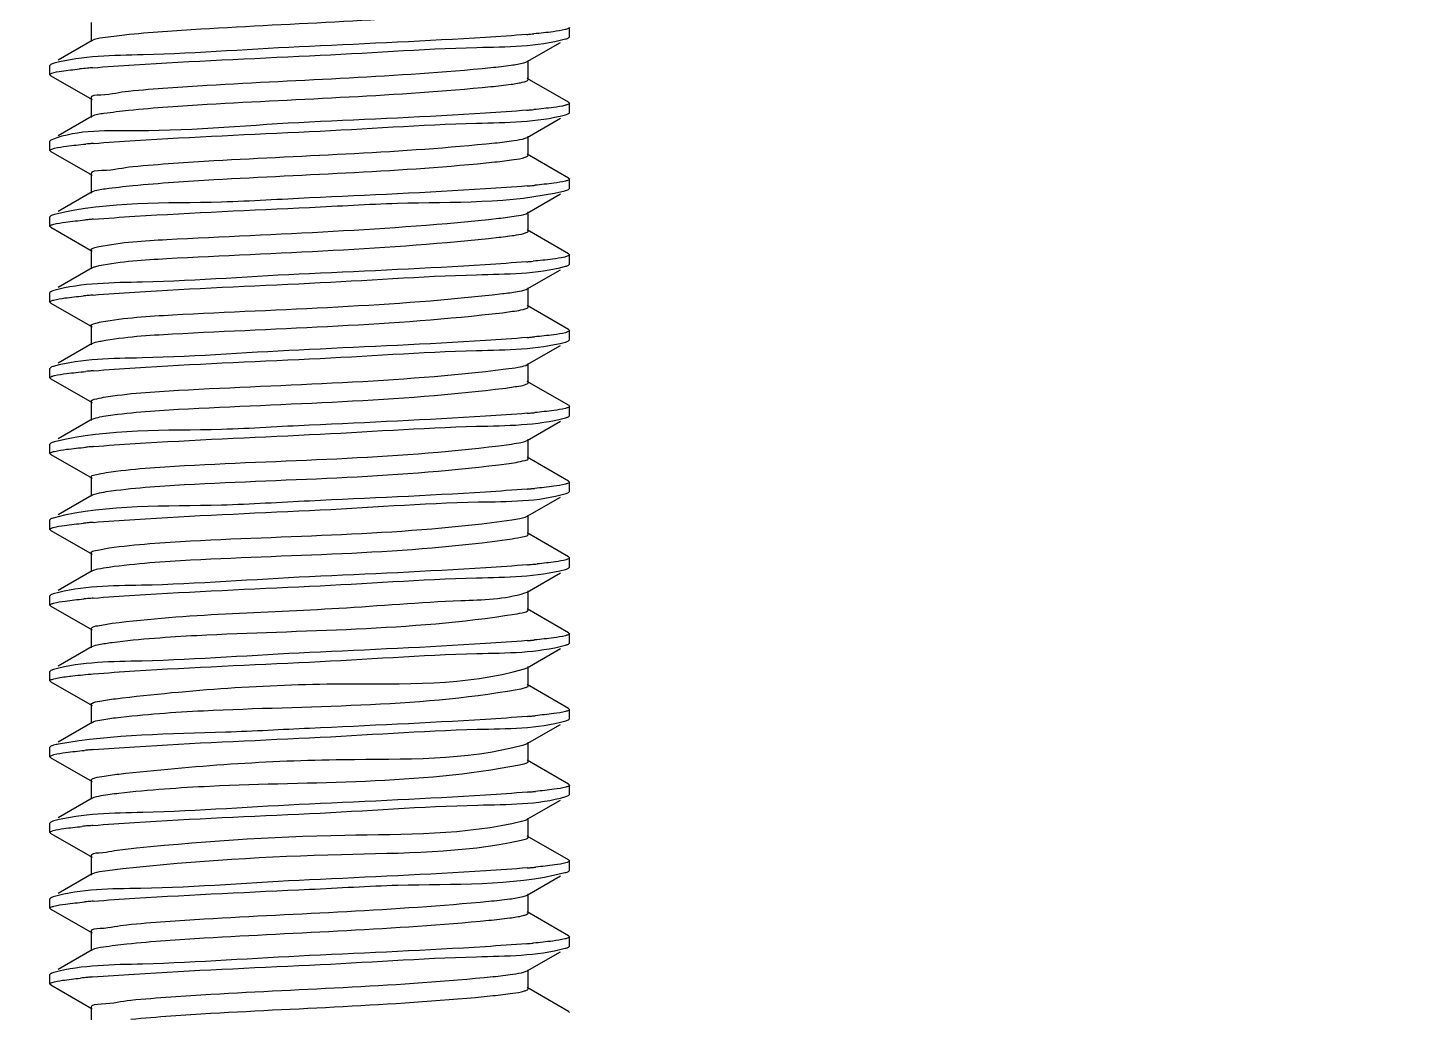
# Model space of a CAD drawing. Extents: x 1247970 to 1725648, y 860327 to 1277876.
# Drawn here: x 1322486.2 to 1322647.8, y 1199878.6 to 1199994.4 of the extents above; entities that cross this region are included whole.
import ezdxf

# ---------------------------------------------------------------- set-up
doc = ezdxf.new("R2010")
doc.units = 0
doc.header["$LTSCALE"] = 1000
doc.header["$MEASUREMENT"] = 0
doc.layers.get('0').update_dxf_attribs({"color": 254})
doc.layers.add('PUB_DIM', color=254, linetype='Continuous')
doc.layers.add('TK', color=4, linetype='Continuous')
doc.styles.get("Standard").update_dxf_attribs({"font": 'gbenor.shx', "bigfont": 'gbcbig.shx'})
doc.dimstyles.get("Standard").update_dxf_attribs({"dimtxt": 0.18, "dimasz": 0.18, "dimexe": 0.18, "dimexo": 0.0625, "dimgap": 0.09, "dimtad": 0, "dimtih": 1, "dimtoh": 1, "dimdec": 4, "dimzin": 0, "dimdsep": 46, "dimtxsty": 'Standard', "dimcen": 0.09, "dimadec": 0, "dimazin": 0, "dimtfac": 1, "dimtdec": 4, "dimtofl": 0, "dimtmove": 0, "dimatfit": 3, "dimfxl": 0, "dimtolj": 1, "dimtzin": 0, "dimarcsym": 0})

# ---------------------------------------------------------------- blocks, each defined once
blk = doc.blocks.new('A$C7BF01818')
at = {"linetype": 'Continuous'}
for p, q in [((1830, 6505.52), (1830, 6503.28)), ((1886.25, 6503.83), (1886.25, 6504.94)), ((1830.12, 6503.42), (1826.13, 6501.1)), ((1881.3, 6500.93), (1885.22, 6503.18)), ((1886.15, 6503.72), (1886.25, 6503.83)), ((1825.27, 6500.6), (1825.17, 6500.49)), ((1825.17, 6499.38), (1825.17, 6500.49)), ((1881.42, 6498.83), (1881.42, 6501.07)), ((1825.27, 6499.26), (1825.17, 6499.38)), ((1825.27, 6499.26), (1830.12, 6496.48)), ((1886.15, 6496.15), (1881.3, 6498.96)), ((1830, 6496.61), (1830, 6494.37)), ((1886.15, 6496.15), (1886.25, 6496.04)), ((1886.25, 6494.92), (1886.25, 6496.04)), ((1830.12, 6494.51), (1826.13, 6492.2)), ((1881.3, 6492.02), (1885.22, 6494.27)), ((1886.15, 6494.81), (1886.25, 6494.92)), ((1881.05, 6491.92), (1881.3, 6492.02)), ((1881.42, 6489.92), (1881.42, 6492.16)), ((1825.27, 6491.7), (1825.17, 6491.58)), ((1825.17, 6490.47), (1825.17, 6491.58)), ((1825.27, 6490.36), (1825.17, 6490.47)), ((1825.39, 6491.75), (1825.27, 6491.7)), ((1825.27, 6490.36), (1830.12, 6487.57)), ((1886.15, 6487.24), (1881.3, 6490.06)), ((1830, 6487.71), (1830, 6485.47)), ((1886.15, 6487.24), (1886.25, 6487.13)), ((1886.25, 6486.02), (1886.25, 6487.13)), ((1830.12, 6485.6), (1826.13, 6483.29)), ((1881.3, 6483.12), (1885.22, 6485.37)), ((1886.15, 6485.9), (1886.25, 6486.02)), ((1825.27, 6482.79), (1825.17, 6482.67)), ((1825.17, 6481.56), (1825.17, 6482.67)), ((1881.17, 6483.05), (1881.3, 6483.12)), ((1881.42, 6481.01), (1881.42, 6483.25)), ((1825.27, 6481.45), (1825.17, 6481.56)), ((1825.27, 6481.45), (1830.12, 6478.66)), ((1886.15, 6478.33), (1881.3, 6481.15)), ((1830, 6478.8), (1830, 6476.56)), ((1886.15, 6478.33), (1886.25, 6478.22)), ((1886.25, 6477.11), (1886.25, 6478.22)), ((1830.12, 6476.69), (1826.13, 6474.38)), ((1881.3, 6474.21), (1885.22, 6476.46)), ((1886.15, 6476.99), (1886.25, 6477.11)), ((1881.15, 6474.14), (1881.3, 6474.21)), ((1881.42, 6472.1), (1881.42, 6474.34)), ((1825.27, 6473.88), (1825.17, 6473.77)), ((1825.17, 6472.65), (1825.17, 6473.77)), ((1825.27, 6472.54), (1825.17, 6472.65)), ((1825.27, 6472.54), (1830.12, 6469.75)), ((1886.15, 6469.43), (1881.3, 6472.24)), ((1830, 6469.89), (1830, 6467.65)), ((1886.15, 6469.43), (1886.25, 6469.31)), ((1886.25, 6468.2), (1886.25, 6469.31)), ((1830.12, 6467.78), (1826.13, 6465.47)), ((1881.3, 6465.3), (1885.22, 6467.55)), ((1886.15, 6468.09), (1886.25, 6468.2)), ((1825.27, 6464.97), (1825.17, 6464.86)), ((1825.17, 6463.75), (1825.17, 6464.86)), ((1881.13, 6465.22), (1881.3, 6465.3)), ((1881.42, 6463.2), (1881.42, 6465.44)), ((1825.27, 6463.63), (1825.17, 6463.75)), ((1825.27, 6463.63), (1830.12, 6460.85)), ((1886.15, 6460.52), (1881.3, 6463.33)), ((1830, 6460.98), (1830, 6458.74)), ((1886.15, 6460.52), (1886.25, 6460.4)), ((1886.25, 6459.29), (1886.25, 6460.4)), ((1830.12, 6458.88), (1826.13, 6456.56)), ((1881.3, 6456.39), (1885.22, 6458.64)), ((1886.15, 6459.18), (1886.25, 6459.29)), ((1881.1, 6456.3), (1881.3, 6456.39)), ((1881.42, 6454.29), (1881.42, 6456.53)), ((1825.27, 6456.06), (1825.17, 6455.95)), ((1825.17, 6454.84), (1825.17, 6455.95)), ((1825.27, 6454.72), (1825.17, 6454.84)), ((1825.27, 6454.72), (1830.12, 6451.94)), ((1879.15, 6453.69), (1879.98, 6453.81)), ((1886.15, 6451.61), (1881.3, 6454.42)), ((1830, 6452.07), (1830, 6449.83)), ((1886.15, 6451.61), (1886.25, 6451.5)), ((1886.25, 6450.38), (1886.25, 6451.5)), ((1830.12, 6449.97), (1826.13, 6447.66)), ((1885.88, 6450.16), (1886.15, 6450.27)), ((1886.15, 6450.27), (1886.25, 6450.38)), ((1881.3, 6447.48), (1885.22, 6449.73)), ((1825.27, 6447.16), (1825.17, 6447.04)), ((1825.17, 6445.93), (1825.17, 6447.04)), ((1881.06, 6447.38), (1881.3, 6447.48)), ((1881.42, 6445.38), (1881.42, 6447.62)), ((1825.27, 6445.82), (1825.17, 6445.93)), ((1825.27, 6445.82), (1830.12, 6443.03)), ((1886.15, 6442.7), (1881.3, 6445.51)), ((1830, 6443.17), (1830, 6440.93)), ((1886.15, 6442.7), (1886.25, 6442.59)), ((1886.25, 6441.48), (1886.25, 6442.59)), ((1830.12, 6441.06), (1826.13, 6438.75)), ((1881.3, 6438.57), (1885.22, 6440.82)), ((1886.15, 6441.36), (1886.25, 6441.48)), ((1881.02, 6438.46), (1881.3, 6438.57)), ((1881.42, 6436.47), (1881.42, 6438.71)), ((1825.27, 6438.25), (1825.17, 6438.13)), ((1825.17, 6437.02), (1825.17, 6438.13)), ((1825.27, 6436.91), (1825.17, 6437.02)), ((1825.57, 6438.36), (1825.27, 6438.25)), ((1825.27, 6436.91), (1830.12, 6434.12)), ((1886.15, 6433.79), (1881.3, 6436.61)), ((1830, 6434.26), (1830.04, 6434.33)), ((1830, 6434.26), (1830, 6432.02)), ((1886.15, 6433.79), (1886.25, 6433.68)), ((1886.25, 6432.57), (1886.25, 6433.68)), ((1830.12, 6432.15), (1826.13, 6429.84)), ((1886.15, 6432.45), (1886.25, 6432.57)), ((1881.3, 6429.67), (1885.22, 6431.92)), ((1825.27, 6429.34), (1825.17, 6429.23)), ((1825.17, 6428.11), (1825.17, 6429.23)), ((1825.6, 6429.46), (1825.27, 6429.34)), ((1880.96, 6429.54), (1881.3, 6429.67)), ((1881.42, 6427.56), (1881.42, 6429.8)), ((1825.27, 6428), (1825.17, 6428.11)), ((1825.27, 6428), (1830.12, 6425.21)), ((1886.15, 6424.89), (1881.3, 6427.7)), ((1830, 6425.35), (1830, 6423.11)), ((1886.15, 6424.89), (1886.25, 6424.77)), ((1886.25, 6423.66), (1886.25, 6424.77)), ((1830.12, 6423.24), (1826.13, 6420.93)), ((1881.3, 6420.76), (1885.22, 6423.01)), ((1885.82, 6423.42), (1886.15, 6423.55)), ((1886.15, 6423.55), (1886.25, 6423.66)), ((1881.42, 6418.66), (1881.42, 6420.9)), ((1825.27, 6420.43), (1825.17, 6420.32)), ((1825.17, 6419.21), (1825.17, 6420.32)), ((1825.27, 6419.09), (1825.17, 6419.21)), ((1825.27, 6419.09), (1830.12, 6416.3)), ((1886.15, 6415.98), (1881.3, 6418.79)), ((1830, 6416.44), (1830, 6414.2)), ((1886.15, 6415.98), (1886.25, 6415.86)), ((1886.25, 6414.75), (1886.25, 6415.86)), ((1830.12, 6414.34), (1826.13, 6412.02)), ((1885.85, 6414.52), (1886.15, 6414.64)), ((1886.15, 6414.64), (1886.25, 6414.75)), ((1881.3, 6411.85), (1885.22, 6414.1)), ((1825.27, 6411.52), (1825.17, 6411.41)), ((1825.17, 6410.3), (1825.17, 6411.41)), ((1881.42, 6409.75), (1881.42, 6411.99)), ((1825.27, 6410.18), (1825.17, 6410.3)), ((1825.27, 6410.18), (1830.12, 6407.4)), ((1886.15, 6407.07), (1881.3, 6409.88)), ((1830, 6407.53), (1830, 6405.29)), ((1886.15, 6407.07), (1886.25, 6406.96)), ((1886.25, 6405.84), (1886.25, 6406.96)), ((1830.12, 6405.43), (1826.13, 6403.11)), ((1881.3, 6402.94), (1885.22, 6405.19)), ((1886.15, 6405.73), (1886.25, 6405.84)), ((1881.42, 6400.84), (1881.42, 6403.08)), ((1825.27, 6402.62), (1825.17, 6402.5)), ((1825.17, 6401.39), (1825.17, 6402.5)), ((1825.27, 6401.28), (1825.17, 6401.39)), ((1825.54, 6402.72), (1825.27, 6402.62)), ((1825.27, 6401.28), (1830.12, 6398.49)), ((1886.15, 6398.16), (1881.3, 6400.97)), ((1830, 6398.62), (1830, 6396.39)), ((1886.15, 6398.16), (1886.25, 6398.05)), ((1886.25, 6396.94), (1886.25, 6398.05)), ((1830.12, 6396.52), (1826.13, 6394.21)), ((1886.15, 6396.82), (1886.25, 6396.94)), ((1881.3, 6394.03), (1885.22, 6396.28)), ((1825.27, 6393.71), (1825.17, 6393.59)), ((1825.17, 6392.48), (1825.17, 6393.59)), ((1880.98, 6393.91), (1881.3, 6394.03)), ((1881.42, 6391.93), (1881.42, 6394.17)), ((1825.27, 6392.37), (1825.17, 6392.48)), ((1825.27, 6392.37), (1830.12, 6389.58)), ((1886.15, 6389.25), (1881.3, 6392.07)), ((1830, 6389.72), (1830, 6387.48)), ((1886.15, 6389.25), (1886.25, 6389.14))]:
    blk.add_line(p, q, dxfattribs=at)
for centre, radius, start, end in [((1870.97, 6625.66), 121.97, 274.8378, 275.0334), ((1872.39, 6609.62), 105.87, 275.0332, 275.2494), ((1837.6, 6410.39), 90.12, 95.0936, 95.7031), ((1840.28, 6380.66), 119.97, 94.826, 95.1074), ((1870.97, 6616.72), 121.94, 274.838, 275.0333), ((1872.38, 6600.76), 105.92, 275.0331, 275.2475), ((1839.13, 6384.77), 106.9, 95.0273, 95.2261), ((1840.69, 6366.97), 124.77, 94.7809, 95.0258), ((1871.04, 6607.1), 121.22, 274.8459, 275.0455), ((1872.61, 6589.27), 103.33, 275.0439, 275.3145), ((1838.9, 6378.37), 104.38, 95.0382, 95.2882), ((1840.62, 6358.85), 123.98, 94.7884, 95.0378), ((1870.92, 6599.55), 122.59, 274.8313, 275.0239), ((1872.2, 6584.91), 107.9, 275.0244, 275.2), ((1838.56, 6373.17), 100.65, 95.0529, 95.3892), ((1840.55, 6350.78), 123.13, 94.7953, 95.0548), ((1871.02, 6589.47), 121.41, 274.8438, 275.0423), ((1872.55, 6572.12), 103.99, 275.0411, 275.297), ((1839.13, 6357.97), 106.98, 95.0269, 95.2239), ((1840.69, 6340.23), 124.79, 94.7806, 95.0254), ((1871.03, 6580.47), 121.32, 274.8447, 275.0439), ((1872.59, 6562.87), 103.65, 275.0426, 275.3061), ((1839.16, 6348.81), 107.23, 95.0259, 95.2181), ((1840.7, 6331.23), 124.87, 94.7798, 95.0243), ((1871.03, 6571.59), 121.35, 274.8442, 275.0437), ((1872.58, 6553.99), 103.68, 275.0423, 275.3054), ((1838.55, 6346.57), 100.53, 95.054, 95.3909), ((1840.53, 6324.26), 122.93, 94.7981, 95.056), ((1871.19, 6560.78), 119.44, 274.8642, 275.0762), ((1873.2, 6538.33), 96.9, 275.0695, 275.4934), ((1838.65, 6336.65), 101.55, 95.0495, 95.364), ((1840.56, 6314.97), 123.31, 94.7939, 95.0508), ((1871.02, 6553.8), 121.38, 274.8441, 275.0431), ((1872.57, 6536.31), 103.82, 275.0419, 275.3018), ((1871.05, 6544.65), 121.13, 274.8464, 275.0475), ((1872.66, 6526.45), 102.87, 275.0457, 275.3269), ((1838.85, 6316.61), 103.79, 95.0405, 95.3043), ((1840.61, 6296.61), 123.86, 94.7894, 95.0405), ((1871.08, 6535.39), 120.77, 274.8501, 275.0537), ((1872.78, 6516.23), 101.54, 275.051, 275.3624), ((1838.22, 6314.62), 96.84, 95.0682, 95.4967), ((1840.45, 6289.55), 122, 94.8064, 95.0734), ((1871.11, 6526.1), 120.4, 274.8542, 275.059), ((1872.87, 6506.3), 100.52, 275.0556, 275.3894), ((1838.84, 6298.89), 103.69, 95.0408, 95.3068), ((1840.61, 6278.8), 123.85, 94.7893, 95.0408), ((1870.93, 6519.21), 122.42, 274.8331, 275.0269), ((1872.26, 6504.1), 107.25, 275.0272, 275.2161), ((1837.85, 6300.79), 92.83, 95.0839, 95.6168), ((1840.34, 6272.98), 120.76, 94.819, 95.0938)]:
    blk.add_arc(centre, radius, start, end, dxfattribs=at)
for points, knots in [([(1833.94, 6504.08), (1836.92, 6504.39), (1851.11, 6505.35), (1865.34, 6505.8), (1876.52, 6506.85)], [0, 0, 0, 0, 0.210603, 1, 1, 1, 1]), ([(1885.75, 6504.69), (1885.29, 6504.57), (1884.06, 6504.39), (1882.83, 6504.26), (1882.07, 6504.19)], [0, 0, 0, 0, 0.384815, 1, 1, 1, 1]), ([(1886.25, 6504.94), (1886.25, 6504.88), (1886.04, 6504.76), (1885.88, 6504.72), (1885.75, 6504.69)], [0, 0, 0, 0, 0.311734, 1, 1, 1, 1]), ([(1830.12, 6503.42), (1830.49, 6503.64), (1831.83, 6503.8), (1833.09, 6503.99), (1833.94, 6504.08)], [0, 0, 0, 0, 0.334035, 1, 1, 1, 1]), ([(1881.26, 6504.12), (1879.63, 6503.98), (1871.12, 6503.41), (1862.6, 6503.04), (1855.71, 6502.72)], [0, 0, 0, 0, 0.191347, 1, 1, 1, 1]), ([(1855.71, 6501.61), (1862.26, 6501.91), (1872.22, 6502.7), (1882.42, 6502.68), (1885.8, 6503.59)], [0, 0, 0, 0, 0.652317, 1, 1, 1, 1]), ([(1885.8, 6503.59), (1885.87, 6503.61), (1885.99, 6503.64), (1886.11, 6503.69), (1886.15, 6503.72)], [0, 0, 0, 0, 0.579628, 1, 1, 1, 1]), ([(1855.71, 6502.72), (1849.18, 6502.41), (1839.22, 6501.64), (1829.04, 6501.63), (1825.65, 6500.74)], [0, 0, 0, 0, 0.65104, 1, 1, 1, 1]), ([(1830.18, 6500.2), (1831.81, 6500.34), (1840.31, 6500.92), (1848.83, 6501.29), (1855.71, 6501.61)], [0, 0, 0, 0, 0.191465, 1, 1, 1, 1]), ([(1825.65, 6500.74), (1825.57, 6500.72), (1825.44, 6500.68), (1825.32, 6500.63), (1825.27, 6500.6)], [0, 0, 0, 0, 0.583377, 1, 1, 1, 1]), ([(1825.39, 6499.55), (1825.76, 6499.69), (1826.86, 6499.86), (1827.94, 6499.99), (1828.64, 6500.06)], [0, 0, 0, 0, 0.358538, 1, 1, 1, 1]), ([(1834.42, 6497.46), (1837.5, 6497.76), (1851.7, 6498.72), (1865.93, 6499.13), (1877.02, 6500.23)], [0, 0, 0, 0, 0.217221, 1, 1, 1, 1]), ([(1877.02, 6500.23), (1877.81, 6500.3), (1879.11, 6500.45), (1880.4, 6500.65), (1880.89, 6500.78)], [0, 0, 0, 0, 0.613528, 1, 1, 1, 1]), ([(1880.89, 6500.78), (1880.97, 6500.8), (1881.11, 6500.84), (1881.24, 6500.9), (1881.3, 6500.93)], [0, 0, 0, 0, 0.578191, 1, 1, 1, 1]), ([(1825.17, 6499.38), (1825.17, 6499.41), (1825.25, 6499.49), (1825.33, 6499.53), (1825.39, 6499.55)], [0, 0, 0, 0, 0.35285, 1, 1, 1, 1]), ([(1877.02, 6497.99), (1877.81, 6498.07), (1879.11, 6498.21), (1880.4, 6498.41), (1880.89, 6498.54)], [0, 0, 0, 0, 0.613528, 1, 1, 1, 1]), ([(1880.89, 6498.54), (1881.02, 6498.58), (1881.2, 6498.62), (1881.41, 6498.76), (1881.41, 6498.83)], [0, 0, 0, 0, 0.682917, 1, 1, 1, 1]), ([(1830.01, 6496.61), (1830.01, 6497.02), (1832.29, 6497.01), (1833.32, 6497.35), (1834.42, 6497.46)], [0, 0, 0, 0, 0.266589, 1, 1, 1, 1]), ([(1834.42, 6495.22), (1837.5, 6495.52), (1851.7, 6496.48), (1865.93, 6496.89), (1877.02, 6497.99)], [0, 0, 0, 0, 0.217221, 1, 1, 1, 1]), ([(1830.12, 6494.51), (1830.54, 6494.75), (1832.04, 6494.91), (1833.45, 6495.12), (1834.42, 6495.22)], [0, 0, 0, 0, 0.330677, 1, 1, 1, 1]), ([(1881.26, 6495.21), (1879.63, 6495.08), (1871.12, 6494.5), (1862.6, 6494.13), (1855.71, 6493.81)], [0, 0, 0, 0, 0.191353, 1, 1, 1, 1]), ([(1885.8, 6495.79), (1885.33, 6495.67), (1884.09, 6495.49), (1882.84, 6495.36), (1882.07, 6495.29)], [0, 0, 0, 0, 0.380766, 1, 1, 1, 1]), ([(1886.25, 6496.04), (1886.25, 6495.98), (1886.07, 6495.86), (1885.91, 6495.82), (1885.8, 6495.79)], [0, 0, 0, 0, 0.314936, 1, 1, 1, 1]), ([(1855.71, 6493.81), (1848.96, 6493.5), (1839.02, 6492.42), (1828.54, 6492.97), (1825.39, 6491.75)], [0, 0, 0, 0, 0.667177, 1, 1, 1, 1]), ([(1855.71, 6492.7), (1862.26, 6493), (1872.22, 6493.79), (1882.41, 6493.77), (1885.79, 6494.68)], [0, 0, 0, 0, 0.652112, 1, 1, 1, 1]), ([(1885.79, 6494.68), (1885.86, 6494.7), (1885.99, 6494.73), (1886.1, 6494.78), (1886.15, 6494.81)], [0, 0, 0, 0, 0.580153, 1, 1, 1, 1]), ([(1830.29, 6491.3), (1831.92, 6491.44), (1840.38, 6492.01), (1848.86, 6492.38), (1855.71, 6492.7)], [0, 0, 0, 0, 0.192328, 1, 1, 1, 1]), ([(1877.5, 6491.37), (1878.24, 6491.44), (1879.43, 6491.59), (1880.62, 6491.78), (1881.05, 6491.92)], [0, 0, 0, 0, 0.624786, 1, 1, 1, 1]), ([(1825.17, 6490.47), (1825.17, 6490.53), (1825.4, 6490.66), (1825.57, 6490.7), (1825.71, 6490.74)], [0, 0, 0, 0, 0.309247, 1, 1, 1, 1]), ([(1825.71, 6490.74), (1826.17, 6490.85), (1827.4, 6491.03), (1828.63, 6491.16), (1829.39, 6491.23)], [0, 0, 0, 0, 0.38789, 1, 1, 1, 1]), ([(1834.93, 6488.6), (1838.1, 6488.89), (1852.29, 6489.84), (1866.52, 6490.23), (1877.5, 6491.37)], [0, 0, 0, 0, 0.22384, 1, 1, 1, 1]), ([(1830.01, 6487.71), (1830.01, 6488.15), (1832.56, 6488.09), (1833.7, 6488.48), (1834.93, 6488.6)], [0, 0, 0, 0, 0.266137, 1, 1, 1, 1]), ([(1834.93, 6486.36), (1838.1, 6486.66), (1852.29, 6487.6), (1866.52, 6487.99), (1877.5, 6489.13)], [0, 0, 0, 0, 0.22384, 1, 1, 1, 1]), ([(1877.5, 6489.13), (1878.24, 6489.2), (1879.43, 6489.35), (1880.62, 6489.54), (1881.05, 6489.68)], [0, 0, 0, 0, 0.624786, 1, 1, 1, 1]), ([(1881.05, 6489.68), (1881.14, 6489.71), (1881.28, 6489.75), (1881.41, 6489.87), (1881.41, 6489.92)], [0, 0, 0, 0, 0.665219, 1, 1, 1, 1]), ([(1886.25, 6487.13), (1886.25, 6487.07), (1886.06, 6486.95), (1885.91, 6486.91), (1885.79, 6486.88)], [0, 0, 0, 0, 0.315181, 1, 1, 1, 1]), ([(1830.12, 6485.6), (1830.58, 6485.87), (1832.26, 6486.03), (1833.84, 6486.26), (1834.93, 6486.36)], [0, 0, 0, 0, 0.327706, 1, 1, 1, 1]), ([(1881.28, 6486.31), (1879.65, 6486.17), (1871.14, 6485.59), (1862.61, 6485.22), (1855.71, 6484.9)], [0, 0, 0, 0, 0.191194, 1, 1, 1, 1]), ([(1855.71, 6483.79), (1859.15, 6483.95), (1869.12, 6484.62), (1879.31, 6484.19), (1885.7, 6485.75)], [0, 0, 0, 0, 0.344, 1, 1, 1, 1]), ([(1885.79, 6486.88), (1885.34, 6486.76), (1884.14, 6486.59), (1882.93, 6486.46), (1882.18, 6486.39)], [0, 0, 0, 0, 0.38241, 1, 1, 1, 1]), ([(1885.7, 6485.75), (1885.79, 6485.77), (1885.94, 6485.81), (1886.09, 6485.87), (1886.15, 6485.9)], [0, 0, 0, 0, 0.590008, 1, 1, 1, 1]), ([(1855.71, 6484.9), (1852.26, 6484.74), (1842.29, 6484.07), (1832.08, 6484.52), (1825.71, 6482.94)], [0, 0, 0, 0, 0.344517, 1, 1, 1, 1]), ([(1830.27, 6482.39), (1831.9, 6482.53), (1840.37, 6483.1), (1848.86, 6483.47), (1855.71, 6483.79)], [0, 0, 0, 0, 0.192196, 1, 1, 1, 1]), ([(1825.71, 6482.94), (1825.62, 6482.92), (1825.47, 6482.88), (1825.32, 6482.82), (1825.27, 6482.79)], [0, 0, 0, 0, 0.589211, 1, 1, 1, 1]), ([(1825.61, 6481.8), (1826.06, 6481.93), (1827.29, 6482.1), (1828.52, 6482.24), (1829.28, 6482.31)], [0, 0, 0, 0, 0.380139, 1, 1, 1, 1]), ([(1830.95, 6479.18), (1833.57, 6479.72), (1849.31, 6480.63), (1864.99, 6481.08), (1877.95, 6482.51)], [0, 0, 0, 0, 0.169802, 1, 1, 1, 1]), ([(1877.95, 6482.51), (1878.64, 6482.58), (1879.71, 6482.73), (1880.8, 6482.91), (1881.17, 6483.05)], [0, 0, 0, 0, 0.635562, 1, 1, 1, 1]), ([(1825.17, 6481.56), (1825.17, 6481.62), (1825.35, 6481.73), (1825.5, 6481.77), (1825.61, 6481.8)], [0, 0, 0, 0, 0.316375, 1, 1, 1, 1]), ([(1877.95, 6480.27), (1878.64, 6480.34), (1879.72, 6480.49), (1880.82, 6480.67), (1881.18, 6480.82)], [0, 0, 0, 0, 0.638028, 1, 1, 1, 1]), ([(1881.18, 6480.82), (1881.24, 6480.85), (1881.34, 6480.88), (1881.42, 6480.97), (1881.41, 6481.01)], [0, 0, 0, 0, 0.640616, 1, 1, 1, 1]), ([(1830.01, 6478.8), (1830.01, 6478.9), (1830.43, 6479.07), (1830.71, 6479.14), (1830.95, 6479.18)], [0, 0, 0, 0, 0.294553, 1, 1, 1, 1]), ([(1830.95, 6476.94), (1833.57, 6477.48), (1849.31, 6478.39), (1864.99, 6478.84), (1877.95, 6480.27)], [0, 0, 0, 0, 0.169802, 1, 1, 1, 1]), ([(1881.24, 6477.4), (1879.62, 6477.26), (1871.11, 6476.68), (1862.6, 6476.31), (1855.71, 6475.99)], [0, 0, 0, 0, 0.191467, 1, 1, 1, 1]), ([(1885.7, 6477.95), (1885.22, 6477.83), (1883.98, 6477.66), (1882.74, 6477.53), (1881.98, 6477.46)], [0, 0, 0, 0, 0.388857, 1, 1, 1, 1]), ([(1886.25, 6478.22), (1886.25, 6478.16), (1886.02, 6478.03), (1885.84, 6477.98), (1885.7, 6477.95)], [0, 0, 0, 0, 0.307489, 1, 1, 1, 1]), ([(1855.71, 6475.99), (1849.15, 6475.69), (1839.19, 6474.89), (1828.98, 6474.93), (1825.61, 6474.01)], [0, 0, 0, 0, 0.65304, 1, 1, 1, 1]), ([(1830.12, 6476.69), (1830.22, 6476.75), (1830.5, 6476.84), (1830.78, 6476.91), (1830.95, 6476.94)], [0, 0, 0, 0, 0.391027, 1, 1, 1, 1]), ([(1855.71, 6474.88), (1862.25, 6475.19), (1872.21, 6475.97), (1882.4, 6475.96), (1885.78, 6476.86)], [0, 0, 0, 0, 0.651748, 1, 1, 1, 1]), ([(1885.78, 6476.86), (1885.86, 6476.88), (1885.98, 6476.92), (1886.1, 6476.97), (1886.15, 6476.99)], [0, 0, 0, 0, 0.580952, 1, 1, 1, 1]), ([(1825.61, 6474.01), (1825.54, 6473.99), (1825.43, 6473.95), (1825.31, 6473.91), (1825.27, 6473.88)], [0, 0, 0, 0, 0.578869, 1, 1, 1, 1]), ([(1830.26, 6473.48), (1831.88, 6473.62), (1840.36, 6474.19), (1848.85, 6474.56), (1855.71, 6474.88)], [0, 0, 0, 0, 0.191995, 1, 1, 1, 1]), ([(1878.37, 6473.65), (1878.96, 6473.72), (1879.89, 6473.84), (1880.82, 6474.01), (1881.15, 6474.14)], [0, 0, 0, 0, 0.627446, 1, 1, 1, 1]), ([(1825.17, 6472.65), (1825.17, 6472.71), (1825.34, 6472.82), (1825.49, 6472.86), (1825.6, 6472.89)], [0, 0, 0, 0, 0.317774, 1, 1, 1, 1]), ([(1825.6, 6472.89), (1826.04, 6473.01), (1827.21, 6473.19), (1828.38, 6473.31), (1829.11, 6473.38)], [0, 0, 0, 0, 0.381234, 1, 1, 1, 1]), ([(1831.2, 6470.32), (1833.97, 6470.83), (1849.74, 6471.8), (1865.51, 6472.14), (1878.37, 6473.65)], [0, 0, 0, 0, 0.178063, 1, 1, 1, 1]), ([(1831.2, 6468.08), (1833.97, 6468.59), (1849.74, 6469.56), (1865.51, 6469.9), (1878.37, 6471.41)], [0, 0, 0, 0, 0.178063, 1, 1, 1, 1]), ([(1878.37, 6471.41), (1879.02, 6471.48), (1879.98, 6471.63), (1880.99, 6471.8), (1881.29, 6471.96)], [0, 0, 0, 0, 0.653827, 1, 1, 1, 1]), ([(1881.29, 6471.96), (1881.32, 6471.98), (1881.38, 6472.01), (1881.42, 6472.08), (1881.42, 6472.1)], [0, 0, 0, 0, 0.606941, 1, 1, 1, 1]), ([(1830, 6469.89), (1830.01, 6470.01), (1830.56, 6470.19), (1830.9, 6470.27), (1831.2, 6470.32)], [0, 0, 0, 0, 0.287626, 1, 1, 1, 1]), ([(1886.25, 6469.31), (1886.25, 6469.26), (1886.06, 6469.14), (1885.9, 6469.1), (1885.78, 6469.06)], [0, 0, 0, 0, 0.314541, 1, 1, 1, 1]), ([(1830.12, 6467.78), (1830.25, 6467.86), (1830.61, 6467.97), (1830.98, 6468.04), (1831.2, 6468.08)], [0, 0, 0, 0, 0.379969, 1, 1, 1, 1]), ([(1881.27, 6468.49), (1879.65, 6468.35), (1871.13, 6467.77), (1862.6, 6467.4), (1855.71, 6467.08)], [0, 0, 0, 0, 0.191235, 1, 1, 1, 1]), ([(1855.71, 6465.97), (1862.26, 6466.28), (1872.21, 6467.07), (1882.41, 6467.05), (1885.79, 6467.95)], [0, 0, 0, 0, 0.651961, 1, 1, 1, 1]), ([(1885.78, 6469.06), (1885.33, 6468.94), (1884.12, 6468.77), (1882.91, 6468.64), (1882.15, 6468.57)], [0, 0, 0, 0, 0.382746, 1, 1, 1, 1]), ([(1885.79, 6467.95), (1885.86, 6467.97), (1885.98, 6468.01), (1886.1, 6468.06), (1886.15, 6468.09)], [0, 0, 0, 0, 0.580498, 1, 1, 1, 1]), ([(1855.71, 6467.08), (1849.14, 6466.78), (1839.18, 6465.97), (1828.96, 6466.02), (1825.6, 6465.1)], [0, 0, 0, 0, 0.653526, 1, 1, 1, 1]), ([(1830.29, 6464.58), (1831.92, 6464.72), (1840.38, 6465.29), (1848.86, 6465.66), (1855.71, 6465.97)], [0, 0, 0, 0, 0.192333, 1, 1, 1, 1]), ([(1825.6, 6465.1), (1825.54, 6465.08), (1825.42, 6465.04), (1825.31, 6465), (1825.27, 6464.97)], [0, 0, 0, 0, 0.577996, 1, 1, 1, 1]), ([(1825.71, 6464.01), (1826.17, 6464.13), (1827.4, 6464.3), (1828.64, 6464.43), (1829.39, 6464.5)], [0, 0, 0, 0, 0.387688, 1, 1, 1, 1]), ([(1831.48, 6461.46), (1834.39, 6461.94), (1850.19, 6462.96), (1866.01, 6463.19), (1878.77, 6464.79)], [0, 0, 0, 0, 0.186277, 1, 1, 1, 1]), ([(1878.77, 6464.79), (1879.26, 6464.85), (1880.05, 6464.96), (1880.84, 6465.12), (1881.13, 6465.22)], [0, 0, 0, 0, 0.618057, 1, 1, 1, 1]), ([(1825.17, 6463.75), (1825.17, 6463.81), (1825.39, 6463.94), (1825.57, 6463.98), (1825.71, 6464.01)], [0, 0, 0, 0, 0.309455, 1, 1, 1, 1]), ([(1878.77, 6462.55), (1879.36, 6462.62), (1880.21, 6462.78), (1881.14, 6462.92), (1881.36, 6463.1)], [0, 0, 0, 0, 0.672924, 1, 1, 1, 1]), ([(1881.36, 6463.1), (1881.38, 6463.11), (1881.4, 6463.14), (1881.42, 6463.18), (1881.42, 6463.2)], [0, 0, 0, 0, 0.563874, 1, 1, 1, 1]), ([(1830, 6460.98), (1830.01, 6461.13), (1830.71, 6461.31), (1831.11, 6461.4), (1831.48, 6461.46)], [0, 0, 0, 0, 0.282302, 1, 1, 1, 1]), ([(1831.48, 6459.23), (1834.39, 6459.7), (1850.19, 6460.72), (1866.01, 6460.95), (1878.77, 6462.55)], [0, 0, 0, 0, 0.186277, 1, 1, 1, 1]), ([(1881.28, 6459.58), (1879.65, 6459.45), (1871.13, 6458.87), (1862.61, 6458.5), (1855.71, 6458.18)], [0, 0, 0, 0, 0.191213, 1, 1, 1, 1]), ([(1885.79, 6460.16), (1885.34, 6460.04), (1884.13, 6459.86), (1882.92, 6459.73), (1882.17, 6459.66)], [0, 0, 0, 0, 0.382553, 1, 1, 1, 1]), ([(1886.25, 6460.4), (1886.25, 6460.35), (1886.06, 6460.23), (1885.91, 6460.19), (1885.79, 6460.16)], [0, 0, 0, 0, 0.314895, 1, 1, 1, 1]), ([(1855.71, 6458.18), (1852.26, 6458.02), (1842.29, 6457.34), (1832.08, 6457.8), (1825.71, 6456.22)], [0, 0, 0, 0, 0.344578, 1, 1, 1, 1]), ([(1830.12, 6458.88), (1830.27, 6458.96), (1830.73, 6459.09), (1831.19, 6459.18), (1831.48, 6459.23)], [0, 0, 0, 0, 0.37062, 1, 1, 1, 1]), ([(1855.71, 6457.07), (1862.26, 6457.37), (1872.22, 6458.16), (1882.41, 6458.14), (1885.79, 6459.05)], [0, 0, 0, 0, 0.652045, 1, 1, 1, 1]), ([(1885.79, 6459.05), (1885.86, 6459.06), (1885.98, 6459.1), (1886.1, 6459.15), (1886.15, 6459.18)], [0, 0, 0, 0, 0.580334, 1, 1, 1, 1]), ([(1825.71, 6456.22), (1825.62, 6456.19), (1825.47, 6456.15), (1825.32, 6456.1), (1825.27, 6456.06)], [0, 0, 0, 0, 0.588994, 1, 1, 1, 1]), ([(1830.29, 6455.67), (1831.92, 6455.81), (1840.39, 6456.38), (1848.86, 6456.75), (1855.71, 6457.07)], [0, 0, 0, 0, 0.192344, 1, 1, 1, 1]), ([(1879.15, 6455.93), (1879.55, 6455.98), (1880.2, 6456.08), (1880.85, 6456.22), (1881.1, 6456.3)], [0, 0, 0, 0, 0.607115, 1, 1, 1, 1]), ([(1825.17, 6454.84), (1825.17, 6454.9), (1825.39, 6455.03), (1825.56, 6455.07), (1825.7, 6455.1)], [0, 0, 0, 0, 0.309988, 1, 1, 1, 1]), ([(1825.7, 6455.1), (1826.17, 6455.22), (1827.4, 6455.39), (1828.64, 6455.52), (1829.4, 6455.59)], [0, 0, 0, 0, 0.386986, 1, 1, 1, 1]), ([(1831.79, 6452.61), (1834.83, 6453.06), (1850.65, 6454.11), (1866.51, 6454.23), (1879.15, 6455.93)], [0, 0, 0, 0, 0.194462, 1, 1, 1, 1]), ([(1831.79, 6450.37), (1834.83, 6450.82), (1850.65, 6451.87), (1866.51, 6451.99), (1879.15, 6453.69)], [0, 0, 0, 0, 0.194462, 1, 1, 1, 1]), ([(1879.98, 6453.81), (1880.34, 6453.87), (1880.73, 6453.97), (1881.42, 6454.14), (1881.42, 6454.29)], [0, 0, 0, 0, 0.717186, 1, 1, 1, 1]), ([(1830, 6452.07), (1830, 6452.25), (1830.87, 6452.42), (1831.34, 6452.54), (1831.79, 6452.61)], [0, 0, 0, 0, 0.278245, 1, 1, 1, 1]), ([(1886.25, 6451.5), (1886.25, 6451.44), (1886.06, 6451.32), (1885.91, 6451.28), (1885.79, 6451.25)], [0, 0, 0, 0, 0.31503, 1, 1, 1, 1]), ([(1830.12, 6449.97), (1830.3, 6450.07), (1830.87, 6450.21), (1831.43, 6450.31), (1831.79, 6450.37)], [0, 0, 0, 0, 0.362645, 1, 1, 1, 1]), ([(1881.27, 6450.67), (1879.65, 6450.54), (1871.13, 6449.96), (1862.61, 6449.59), (1855.71, 6449.27)], [0, 0, 0, 0, 0.191213, 1, 1, 1, 1]), ([(1855.71, 6448.16), (1862.33, 6448.46), (1872.3, 6449.33), (1882.57, 6449.17), (1885.88, 6450.16)], [0, 0, 0, 0, 0.657283, 1, 1, 1, 1]), ([(1885.79, 6451.25), (1885.34, 6451.13), (1884.13, 6450.95), (1882.92, 6450.82), (1882.17, 6450.75)], [0, 0, 0, 0, 0.382418, 1, 1, 1, 1]), ([(1855.71, 6449.27), (1852.26, 6449.11), (1842.28, 6448.43), (1832.07, 6448.9), (1825.7, 6447.31)], [0, 0, 0, 0, 0.344784, 1, 1, 1, 1]), ([(1830.25, 6446.76), (1831.88, 6446.9), (1840.36, 6447.47), (1848.85, 6447.84), (1855.71, 6448.16)], [0, 0, 0, 0, 0.19199, 1, 1, 1, 1]), ([(1825.7, 6447.31), (1825.61, 6447.28), (1825.46, 6447.24), (1825.32, 6447.19), (1825.27, 6447.16)], [0, 0, 0, 0, 0.588362, 1, 1, 1, 1]), ([(1825.57, 6446.16), (1826, 6446.28), (1827.19, 6446.46), (1828.37, 6446.59), (1829.11, 6446.66)], [0, 0, 0, 0, 0.377638, 1, 1, 1, 1]), ([(1832.12, 6443.75), (1835.3, 6444.19), (1851.11, 6445.26), (1867, 6445.25), (1879.49, 6447.07)], [0, 0, 0, 0, 0.202638, 1, 1, 1, 1]), ([(1879.49, 6447.07), (1879.81, 6447.11), (1880.34, 6447.2), (1880.86, 6447.32), (1881.06, 6447.38)], [0, 0, 0, 0, 0.594274, 1, 1, 1, 1]), ([(1825.17, 6445.93), (1825.17, 6445.98), (1825.33, 6446.09), (1825.47, 6446.13), (1825.57, 6446.16)], [0, 0, 0, 0, 0.32093, 1, 1, 1, 1]), ([(1879.51, 6444.83), (1879.99, 6444.9), (1880.48, 6445.03), (1881.42, 6445.19), (1881.42, 6445.38)], [0, 0, 0, 0, 0.723055, 1, 1, 1, 1]), ([(1830, 6443.17), (1830, 6443.37), (1831.05, 6443.53), (1831.59, 6443.67), (1832.12, 6443.75)], [0, 0, 0, 0, 0.274983, 1, 1, 1, 1]), ([(1832.12, 6441.51), (1835.3, 6441.95), (1851.12, 6443.02), (1867.02, 6443.01), (1879.51, 6444.83)], [0, 0, 0, 0, 0.202746, 1, 1, 1, 1]), ([(1881.32, 6441.77), (1879.69, 6441.63), (1871.16, 6441.05), (1862.62, 6440.68), (1855.71, 6440.36)], [0, 0, 0, 0, 0.19081, 1, 1, 1, 1]), ([(1885.88, 6442.37), (1885.47, 6442.24), (1884.33, 6442.07), (1883.19, 6441.94), (1882.47, 6441.87)], [0, 0, 0, 0, 0.375693, 1, 1, 1, 1]), ([(1886.25, 6442.59), (1886.25, 6442.54), (1886.11, 6442.43), (1885.98, 6442.4), (1885.88, 6442.37)], [0, 0, 0, 0, 0.325369, 1, 1, 1, 1]), ([(1855.71, 6440.36), (1849.12, 6440.05), (1839.15, 6439.22), (1828.91, 6439.32), (1825.57, 6438.36)], [0, 0, 0, 0, 0.655329, 1, 1, 1, 1]), ([(1830.12, 6441.06), (1830.33, 6441.18), (1831.02, 6441.33), (1831.69, 6441.44), (1832.12, 6441.51)], [0, 0, 0, 0, 0.355765, 1, 1, 1, 1]), ([(1855.71, 6439.25), (1862.25, 6439.55), (1872.21, 6440.34), (1882.4, 6440.33), (1885.78, 6441.23)], [0, 0, 0, 0, 0.651778, 1, 1, 1, 1]), ([(1885.78, 6441.23), (1885.86, 6441.25), (1885.98, 6441.28), (1886.1, 6441.33), (1886.15, 6441.36)], [0, 0, 0, 0, 0.580917, 1, 1, 1, 1]), ([(1830.26, 6437.85), (1831.88, 6437.99), (1840.36, 6438.56), (1848.85, 6438.93), (1855.71, 6439.25)], [0, 0, 0, 0, 0.192042, 1, 1, 1, 1]), ([(1832.49, 6434.89), (1841.32, 6436.02), (1855.1, 6436.19), (1871.17, 6437.6), (1878.61, 6437.7), (1881.02, 6438.46)], [0, 0, 0, 0, 0.548801, 0.844496, 1, 1, 1, 1]), ([(1825.17, 6437.02), (1825.17, 6437.08), (1825.34, 6437.19), (1825.49, 6437.23), (1825.6, 6437.26)], [0, 0, 0, 0, 0.318207, 1, 1, 1, 1]), ([(1825.6, 6437.26), (1826.04, 6437.38), (1827.23, 6437.56), (1828.41, 6437.69), (1829.15, 6437.75)], [0, 0, 0, 0, 0.380323, 1, 1, 1, 1]), ([(1832.49, 6432.65), (1835.79, 6433.07), (1851.58, 6434.16), (1867.49, 6434.01), (1879.81, 6435.97)], [0, 0, 0, 0, 0.210821, 1, 1, 1, 1]), ([(1879.81, 6435.97), (1880.22, 6436.03), (1880.65, 6436.14), (1881.42, 6436.31), (1881.42, 6436.47)], [0, 0, 0, 0, 0.719481, 1, 1, 1, 1]), ([(1830.04, 6434.33), (1830.22, 6434.53), (1831.14, 6434.65), (1831.92, 6434.81), (1832.49, 6434.89)], [0, 0, 0, 0, 0.317929, 1, 1, 1, 1]), ([(1886.25, 6433.68), (1886.25, 6433.62), (1886.06, 6433.5), (1885.9, 6433.46), (1885.78, 6433.43)], [0, 0, 0, 0, 0.314527, 1, 1, 1, 1]), ([(1830.12, 6432.15), (1830.37, 6432.29), (1831.18, 6432.45), (1831.97, 6432.58), (1832.49, 6432.65)], [0, 0, 0, 0, 0.349776, 1, 1, 1, 1]), ([(1881.27, 6432.86), (1879.65, 6432.72), (1871.13, 6432.14), (1862.61, 6431.77), (1855.71, 6431.45)], [0, 0, 0, 0, 0.191221, 1, 1, 1, 1]), ([(1855.71, 6430.34), (1862.27, 6430.65), (1872.23, 6431.44), (1882.43, 6431.41), (1885.8, 6432.32)], [0, 0, 0, 0, 0.652723, 1, 1, 1, 1]), ([(1885.78, 6433.43), (1885.33, 6433.31), (1884.12, 6433.14), (1882.91, 6433.01), (1882.16, 6432.94)], [0, 0, 0, 0, 0.382834, 1, 1, 1, 1]), ([(1885.8, 6432.32), (1885.87, 6432.34), (1885.99, 6432.38), (1886.11, 6432.43), (1886.15, 6432.45)], [0, 0, 0, 0, 0.578837, 1, 1, 1, 1]), ([(1855.71, 6431.45), (1849.14, 6431.15), (1839.18, 6430.34), (1828.96, 6430.39), (1825.6, 6429.46)], [0, 0, 0, 0, 0.653731, 1, 1, 1, 1]), ([(1826.18, 6428.48), (1826.73, 6428.58), (1828.09, 6428.75), (1829.46, 6428.88), (1830.27, 6428.95)], [0, 0, 0, 0, 0.409706, 1, 1, 1, 1]), ([(1830.27, 6428.95), (1831.9, 6429.08), (1840.37, 6429.65), (1848.86, 6430.02), (1855.71, 6430.34)], [0, 0, 0, 0, 0.192188, 1, 1, 1, 1]), ([(1832.88, 6426.03), (1841.68, 6427.08), (1857.62, 6428.24), (1874.05, 6427.49), (1880.96, 6429.54)], [0, 0, 0, 0, 0.55161, 1, 1, 1, 1]), ([(1825.17, 6428.11), (1825.17, 6428.22), (1825.64, 6428.37), (1825.92, 6428.43), (1826.18, 6428.48)], [0, 0, 0, 0, 0.287602, 1, 1, 1, 1]), ([(1880.1, 6427.11), (1880.43, 6427.17), (1880.8, 6427.25), (1881.41, 6427.43), (1881.42, 6427.56)], [0, 0, 0, 0, 0.714741, 1, 1, 1, 1]), ([(1830.1, 6425.47), (1830.37, 6425.64), (1831.34, 6425.8), (1832.25, 6425.95), (1832.88, 6426.03)], [0, 0, 0, 0, 0.33861, 1, 1, 1, 1]), ([(1832.88, 6423.79), (1836.31, 6424.2), (1852.05, 6425.31), (1867.96, 6424.99), (1880.1, 6427.11)], [0, 0, 0, 0, 0.219031, 1, 1, 1, 1]), ([(1830.01, 6425.35), (1830, 6425.37), (1830.03, 6425.42), (1830.07, 6425.46), (1830.1, 6425.47)], [0, 0, 0, 0, 0.410106, 1, 1, 1, 1]), ([(1881.28, 6423.95), (1879.65, 6423.81), (1871.14, 6423.23), (1862.61, 6422.86), (1855.71, 6422.54)], [0, 0, 0, 0, 0.191162, 1, 1, 1, 1]), ([(1885.8, 6424.53), (1885.36, 6424.41), (1884.15, 6424.23), (1882.95, 6424.1), (1882.21, 6424.03)], [0, 0, 0, 0, 0.381538, 1, 1, 1, 1]), ([(1886.25, 6424.77), (1886.25, 6424.72), (1886.07, 6424.6), (1885.92, 6424.56), (1885.8, 6424.53)], [0, 0, 0, 0, 0.316245, 1, 1, 1, 1]), ([(1855.71, 6422.54), (1852.43, 6422.39), (1842.59, 6421.82), (1832.65, 6421.86), (1826.18, 6420.68)], [0, 0, 0, 0, 0.333109, 1, 1, 1, 1]), ([(1830.12, 6423.24), (1830.4, 6423.41), (1831.35, 6423.57), (1832.27, 6423.71), (1832.88, 6423.79)], [0, 0, 0, 0, 0.344464, 1, 1, 1, 1]), ([(1855.71, 6421.43), (1862.28, 6421.74), (1872.24, 6422.55), (1882.46, 6422.49), (1885.82, 6423.42)], [0, 0, 0, 0, 0.653723, 1, 1, 1, 1]), ([(1826.18, 6420.68), (1825.98, 6420.65), (1825.68, 6420.58), (1825.37, 6420.49), (1825.27, 6420.43)], [0, 0, 0, 0, 0.620241, 1, 1, 1, 1]), ([(1830.27, 6420.04), (1831.9, 6420.17), (1840.37, 6420.75), (1848.86, 6421.11), (1855.71, 6421.43)], [0, 0, 0, 0, 0.192162, 1, 1, 1, 1]), ([(1880.88, 6420.61), (1880.97, 6420.63), (1881.11, 6420.67), (1881.24, 6420.73), (1881.3, 6420.76)], [0, 0, 0, 0, 0.57776, 1, 1, 1, 1]), ([(1825.17, 6419.21), (1825.17, 6419.26), (1825.36, 6419.38), (1825.52, 6419.42), (1825.64, 6419.45)], [0, 0, 0, 0, 0.314552, 1, 1, 1, 1]), ([(1825.64, 6419.45), (1826.09, 6419.57), (1827.3, 6419.75), (1828.51, 6419.88), (1829.25, 6419.95)], [0, 0, 0, 0, 0.382888, 1, 1, 1, 1]), ([(1833.29, 6417.17), (1842.04, 6418.15), (1857.83, 6419.28), (1874.03, 6418.73), (1880.88, 6420.61)], [0, 0, 0, 0, 0.553534, 1, 1, 1, 1]), ([(1833.29, 6414.93), (1836.84, 6415.33), (1852.53, 6416.46), (1868.44, 6415.92), (1880.37, 6418.25)], [0, 0, 0, 0, 0.227287, 1, 1, 1, 1]), ([(1880.37, 6418.25), (1880.63, 6418.3), (1880.94, 6418.37), (1881.41, 6418.54), (1881.42, 6418.66)], [0, 0, 0, 0, 0.708573, 1, 1, 1, 1]), ([(1830.01, 6416.44), (1830, 6416.47), (1830.06, 6416.55), (1830.14, 6416.59), (1830.19, 6416.61)], [0, 0, 0, 0, 0.372209, 1, 1, 1, 1]), ([(1830.19, 6416.61), (1830.53, 6416.77), (1831.59, 6416.94), (1832.62, 6417.09), (1833.29, 6417.17)], [0, 0, 0, 0, 0.355738, 1, 1, 1, 1]), ([(1886.25, 6415.86), (1886.25, 6415.81), (1886.08, 6415.69), (1885.93, 6415.66), (1885.82, 6415.62)], [0, 0, 0, 0, 0.318169, 1, 1, 1, 1]), ([(1830.12, 6414.34), (1830.44, 6414.52), (1831.54, 6414.68), (1832.58, 6414.85), (1833.29, 6414.93)], [0, 0, 0, 0, 0.339858, 1, 1, 1, 1]), ([(1881.29, 6415.04), (1879.66, 6414.91), (1871.14, 6414.33), (1862.61, 6413.96), (1855.71, 6413.64)], [0, 0, 0, 0, 0.191081, 1, 1, 1, 1]), ([(1855.71, 6412.53), (1862.31, 6412.83), (1872.27, 6413.67), (1882.52, 6413.56), (1885.85, 6414.52)], [0, 0, 0, 0, 0.655485, 1, 1, 1, 1]), ([(1885.82, 6415.62), (1885.38, 6415.5), (1884.19, 6415.33), (1883, 6415.2), (1882.26, 6415.13)], [0, 0, 0, 0, 0.380301, 1, 1, 1, 1]), ([(1855.71, 6413.64), (1849.17, 6413.33), (1839.21, 6412.55), (1829.02, 6412.56), (1825.64, 6411.66)], [0, 0, 0, 0, 0.65177, 1, 1, 1, 1]), ([(1825.64, 6411.66), (1825.56, 6411.64), (1825.44, 6411.6), (1825.31, 6411.55), (1825.27, 6411.52)], [0, 0, 0, 0, 0.581789, 1, 1, 1, 1]), ([(1825.54, 6410.52), (1825.95, 6410.64), (1827.09, 6410.81), (1828.23, 6410.94), (1828.94, 6411.01)], [0, 0, 0, 0, 0.375789, 1, 1, 1, 1]), ([(1830.23, 6411.13), (1831.85, 6411.26), (1840.34, 6411.84), (1848.84, 6412.21), (1855.71, 6412.53)], [0, 0, 0, 0, 0.191803, 1, 1, 1, 1]), ([(1833.73, 6408.31), (1842.4, 6409.23), (1858.03, 6410.3), (1873.98, 6409.98), (1880.78, 6411.67)], [0, 0, 0, 0, 0.554486, 1, 1, 1, 1]), ([(1880.78, 6411.67), (1880.88, 6411.7), (1881.06, 6411.75), (1881.23, 6411.81), (1881.3, 6411.85)], [0, 0, 0, 0, 0.58783, 1, 1, 1, 1]), ([(1825.17, 6410.3), (1825.17, 6410.35), (1825.31, 6410.45), (1825.44, 6410.49), (1825.54, 6410.52)], [0, 0, 0, 0, 0.325373, 1, 1, 1, 1]), ([(1833.73, 6406.07), (1842.28, 6406.98), (1857.87, 6407.95), (1873.7, 6407.87), (1880.6, 6409.39)], [0, 0, 0, 0, 0.548638, 1, 1, 1, 1]), ([(1880.6, 6409.39), (1880.81, 6409.43), (1881.06, 6409.49), (1881.41, 6409.66), (1881.41, 6409.75)], [0, 0, 0, 0, 0.700379, 1, 1, 1, 1]), ([(1830.01, 6407.53), (1830, 6407.87), (1831.92, 6407.93), (1832.8, 6408.21), (1833.73, 6408.31)], [0, 0, 0, 0, 0.267639, 1, 1, 1, 1]), ([(1881.3, 6406.14), (1879.67, 6406), (1871.15, 6405.42), (1862.61, 6405.05), (1855.71, 6404.73)], [0, 0, 0, 0, 0.191024, 1, 1, 1, 1]), ([(1885.85, 6406.73), (1885.42, 6406.6), (1884.23, 6406.43), (1883.05, 6406.3), (1882.31, 6406.23)], [0, 0, 0, 0, 0.377321, 1, 1, 1, 1]), ([(1886.25, 6406.96), (1886.25, 6406.91), (1886.09, 6406.79), (1885.96, 6406.76), (1885.85, 6406.73)], [0, 0, 0, 0, 0.321167, 1, 1, 1, 1]), ([(1855.71, 6404.73), (1849.09, 6404.42), (1839.12, 6403.55), (1828.85, 6403.71), (1825.54, 6402.72)], [0, 0, 0, 0, 0.657255, 1, 1, 1, 1]), ([(1830.12, 6405.43), (1830.48, 6405.64), (1831.73, 6405.8), (1832.92, 6405.98), (1833.73, 6406.07)], [0, 0, 0, 0, 0.335747, 1, 1, 1, 1]), ([(1855.71, 6403.62), (1859.16, 6403.78), (1869.14, 6404.45), (1879.35, 6403.98), (1885.72, 6405.58)], [0, 0, 0, 0, 0.344837, 1, 1, 1, 1]), ([(1885.72, 6405.58), (1885.81, 6405.6), (1885.96, 6405.64), (1886.1, 6405.7), (1886.15, 6405.73)], [0, 0, 0, 0, 0.587347, 1, 1, 1, 1]), ([(1830.27, 6402.22), (1831.9, 6402.36), (1840.37, 6402.93), (1848.86, 6403.3), (1855.71, 6403.62)], [0, 0, 0, 0, 0.192157, 1, 1, 1, 1]), ([(1880.8, 6402.77), (1880.9, 6402.79), (1881.07, 6402.84), (1881.23, 6402.91), (1881.3, 6402.94)], [0, 0, 0, 0, 0.585979, 1, 1, 1, 1]), ([(1825.17, 6401.39), (1825.17, 6401.45), (1825.36, 6401.57), (1825.51, 6401.61), (1825.63, 6401.64)], [0, 0, 0, 0, 0.315063, 1, 1, 1, 1]), ([(1825.63, 6401.64), (1826.08, 6401.76), (1827.29, 6401.93), (1828.5, 6402.06), (1829.25, 6402.13)], [0, 0, 0, 0, 0.382434, 1, 1, 1, 1]), ([(1834.2, 6399.45), (1837.23, 6399.75), (1851.43, 6400.71), (1865.66, 6401.14), (1876.79, 6402.22)], [0, 0, 0, 0, 0.214188, 1, 1, 1, 1]), ([(1876.79, 6402.22), (1877.61, 6402.29), (1878.95, 6402.44), (1880.29, 6402.64), (1880.8, 6402.77)], [0, 0, 0, 0, 0.608915, 1, 1, 1, 1]), ([(1834.2, 6397.21), (1837.23, 6397.51), (1851.43, 6398.47), (1865.66, 6398.9), (1876.79, 6399.98)], [0, 0, 0, 0, 0.214188, 1, 1, 1, 1]), ([(1876.79, 6399.98), (1877.61, 6400.05), (1878.95, 6400.2), (1880.29, 6400.4), (1880.8, 6400.53)], [0, 0, 0, 0, 0.608915, 1, 1, 1, 1]), ([(1880.8, 6400.53), (1880.96, 6400.57), (1881.16, 6400.62), (1881.41, 6400.77), (1881.41, 6400.84)], [0, 0, 0, 0, 0.689293, 1, 1, 1, 1]), ([(1830.01, 6398.62), (1830.01, 6399.01), (1832.17, 6399.02), (1833.16, 6399.34), (1834.2, 6399.45)], [0, 0, 0, 0, 0.266827, 1, 1, 1, 1]), ([(1886.25, 6398.05), (1886.25, 6397.98), (1886.03, 6397.86), (1885.86, 6397.82), (1885.72, 6397.78)], [0, 0, 0, 0, 0.309982, 1, 1, 1, 1]), ([(1830.12, 6396.52), (1830.52, 6396.75), (1831.94, 6396.91), (1833.28, 6397.11), (1834.2, 6397.21)], [0, 0, 0, 0, 0.332144, 1, 1, 1, 1]), ([(1881.25, 6397.22), (1879.62, 6397.09), (1871.11, 6396.51), (1862.6, 6396.14), (1855.71, 6395.82)], [0, 0, 0, 0, 0.191423, 1, 1, 1, 1]), ([(1855.71, 6394.71), (1862.25, 6395.01), (1872.2, 6395.79), (1882.39, 6395.79), (1885.77, 6396.68)], [0, 0, 0, 0, 0.651335, 1, 1, 1, 1]), ([(1885.72, 6397.78), (1885.26, 6397.67), (1884.02, 6397.49), (1882.78, 6397.36), (1882.01, 6397.29)], [0, 0, 0, 0, 0.386798, 1, 1, 1, 1]), ([(1885.77, 6396.68), (1885.85, 6396.7), (1885.98, 6396.74), (1886.1, 6396.79), (1886.15, 6396.82)], [0, 0, 0, 0, 0.582018, 1, 1, 1, 1]), ([(1855.71, 6395.82), (1849.16, 6395.52), (1839.2, 6394.73), (1829.01, 6394.74), (1825.63, 6393.84)], [0, 0, 0, 0, 0.65205, 1, 1, 1, 1]), ([(1825.63, 6393.84), (1825.56, 6393.82), (1825.43, 6393.78), (1825.31, 6393.73), (1825.27, 6393.71)], [0, 0, 0, 0, 0.581183, 1, 1, 1, 1]), ([(1830.2, 6393.31), (1831.82, 6393.44), (1840.32, 6394.02), (1848.83, 6394.39), (1855.71, 6394.71)], [0, 0, 0, 0, 0.191595, 1, 1, 1, 1]), ([(1834.69, 6390.59), (1837.82, 6390.89), (1852.02, 6391.84), (1866.25, 6392.24), (1877.28, 6393.36)], [0, 0, 0, 0, 0.220805, 1, 1, 1, 1]), ([(1877.28, 6393.36), (1878.05, 6393.43), (1879.29, 6393.58), (1880.52, 6393.77), (1880.98, 6393.91)], [0, 0, 0, 0, 0.619405, 1, 1, 1, 1]), ([(1825.17, 6392.48), (1825.17, 6392.52), (1825.26, 6392.61), (1825.36, 6392.64), (1825.43, 6392.67)], [0, 0, 0, 0, 0.343336, 1, 1, 1, 1]), ([(1825.43, 6392.67), (1825.82, 6392.8), (1826.94, 6392.97), (1828.05, 6393.11), (1828.76, 6393.18)], [0, 0, 0, 0, 0.36357, 1, 1, 1, 1]), ([(1877.28, 6391.12), (1878.05, 6391.19), (1879.29, 6391.34), (1880.52, 6391.53), (1880.98, 6391.67)], [0, 0, 0, 0, 0.619405, 1, 1, 1, 1]), ([(1880.98, 6391.67), (1881.09, 6391.7), (1881.25, 6391.75), (1881.41, 6391.87), (1881.41, 6391.93)], [0, 0, 0, 0, 0.674053, 1, 1, 1, 1]), ([(1830.01, 6389.72), (1830.01, 6390.14), (1832.43, 6390.11), (1833.53, 6390.47), (1834.69, 6390.59)], [0, 0, 0, 0, 0.266198, 1, 1, 1, 1]), ([(1834.69, 6388.35), (1837.82, 6388.65), (1852.02, 6389.6), (1866.25, 6390), (1877.28, 6391.12)], [0, 0, 0, 0, 0.220805, 1, 1, 1, 1])]:
    blk.add_open_spline(points, degree=3, knots=knots, dxfattribs=at)
at = {"layer": 'PUB_DIM'}
blk.add_leader([(1311.04, 6487.22), (2288.5, 6263.73)], dimstyle='Standard', override={"dimgap": 20, "dimtad": 0}, dxfattribs=at)

msp = doc.modelspace()

# ---------------------------------------------------------------- block references
at = {"layer": 'TK'}
msp.add_blockref('A$C7BF01818', (1320663.7, 1193489.49), dxfattribs=at)

doc.saveas('drawing.dxf')
